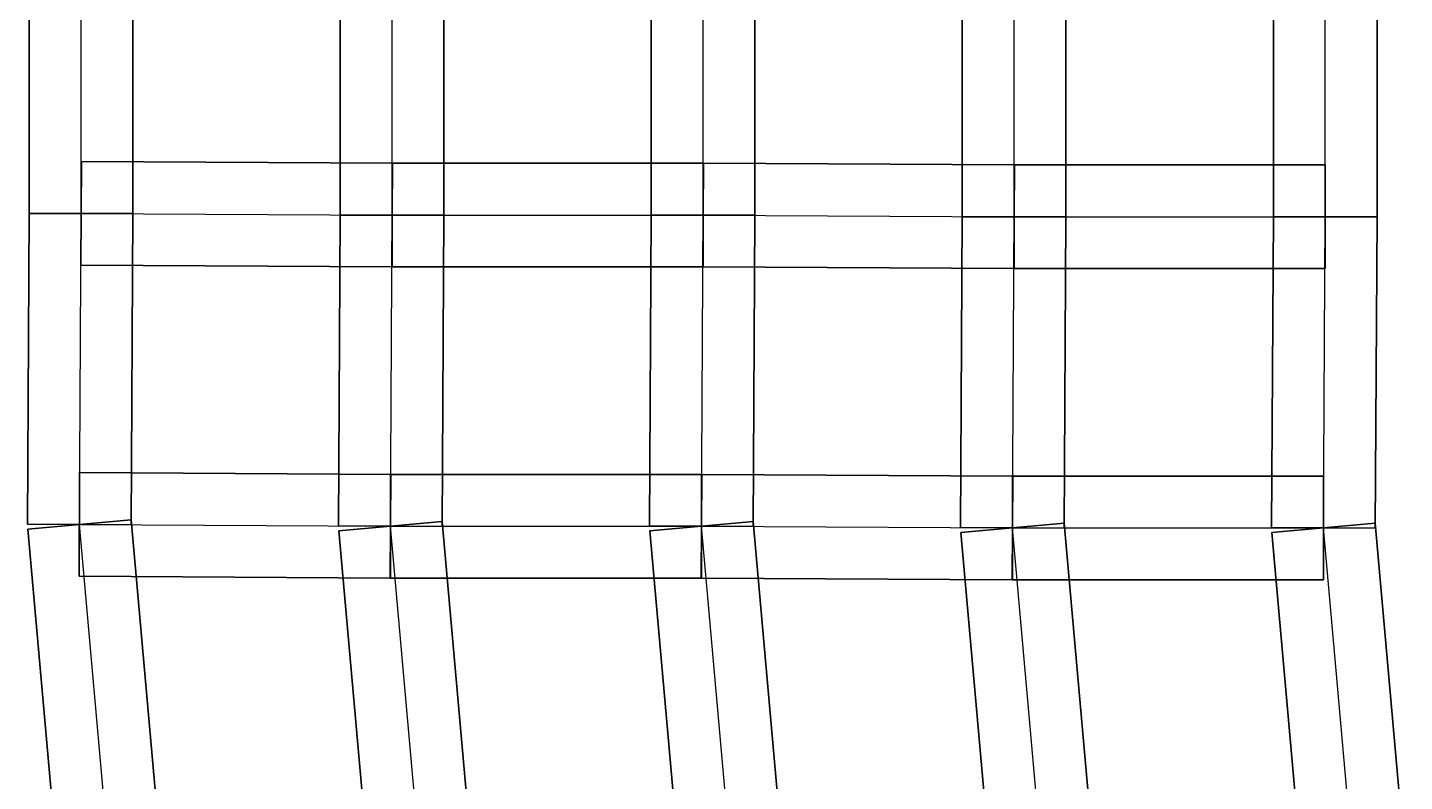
# Model space of a CAD drawing. Extents: x -300 to 609, y -118 to 2027.
# Drawn here: x -299.8 to -220.1, y 32.4 to 76.1 of the extents above; entities that cross this region are included whole.
import ezdxf

# ---------------------------------------------------------------- set-up
doc = ezdxf.new("R2010")
doc.units = 0

msp = doc.modelspace()

# ---------------------------------------------------------------- linework, layer by layer
at = {"layer": 'TUNNELS'}
for points in [[(-299.7, 65.3, -1.5), (-293.7, 65.3, -1.5), (-293.7, 83.3, -1.5), (-299.7, 83.3, -1.5)], [(-293.7, 65.3, 1.5), (-299.7, 65.3, 1.5), (-299.7, 83.3, 1.5), (-293.7, 83.3, 1.5)], [(-299.7, 65.3, 1.5), (-299.7, 65.3, -1.5), (-299.7, 83.3, -1.5), (-299.7, 83.3, 1.5)], [(-293.7, 65.3, -1.5), (-293.7, 65.3, 1.5), (-293.7, 83.3, 1.5), (-293.7, 83.3, -1.5)], [(-281.7, 65.2, -1.5), (-275.7, 65.2, -1.5), (-275.7, 83.2, -1.5), (-281.7, 83.2, -1.5)], [(-275.7, 65.2, 1.5), (-281.7, 65.2, 1.5), (-281.7, 83.2, 1.5), (-275.7, 83.2, 1.5)], [(-281.7, 65.2, 1.5), (-281.7, 65.2, -1.5), (-281.7, 83.2, -1.5), (-281.7, 83.2, 1.5)], [(-275.7, 65.2, -1.5), (-275.7, 65.2, 1.5), (-275.7, 83.2, 1.5), (-275.7, 83.2, -1.5)], [(-263.7, 65.2, -1.5), (-257.7, 65.2, -1.5), (-257.7, 83.2, -1.5), (-263.7, 83.2, -1.5)], [(-257.7, 65.2, 1.5), (-263.7, 65.2, 1.5), (-263.7, 83.2, 1.5), (-257.7, 83.2, 1.5)], [(-263.7, 65.2, 1.5), (-263.7, 65.2, -1.5), (-263.7, 83.2, -1.5), (-263.7, 83.2, 1.5)], [(-257.7, 65.2, -1.5), (-257.7, 65.2, 1.5), (-257.7, 83.2, 1.5), (-257.7, 83.2, -1.5)], [(-245.7, 65.1, -1.5), (-239.7, 65.1, -1.5), (-239.7, 83.1, -1.5), (-245.7, 83.1, -1.5)], [(-239.7, 65.1, 1.5), (-245.7, 65.1, 1.5), (-245.7, 83.1, 1.5), (-239.7, 83.1, 1.5)], [(-245.7, 65.1, 1.5), (-245.7, 65.1, -1.5), (-245.7, 83.1, -1.5), (-245.7, 83.1, 1.5)], [(-239.7, 65.1, -1.5), (-239.7, 65.1, 1.5), (-239.7, 83.1, 1.5), (-239.7, 83.1, -1.5)], [(-227.7, 65.1, -1.5), (-221.7, 65.1, -1.5), (-221.7, 83.1, -1.5), (-227.7, 83.1, -1.5)], [(-221.7, 65.1, 1.5), (-227.7, 65.1, 1.5), (-227.7, 83.1, 1.5), (-221.7, 83.1, 1.5)], [(-227.7, 65.1, 1.5), (-227.7, 65.1, -1.5), (-227.7, 83.1, -1.5), (-227.7, 83.1, 1.5)], [(-221.7, 65.1, -1.5), (-221.7, 65.1, 1.5), (-221.7, 83.1, 1.5), (-221.7, 83.1, -1.5)], [(-296.6833, 68.3, -1.5), (-296.7167, 62.3, -1.5), (-278.7167, 62.2, -1.5), (-278.6833, 68.2, -1.5)], [(-296.7167, 62.3, 1.5), (-296.6833, 68.3, 1.5), (-278.6833, 68.2, 1.5), (-278.7167, 62.2, 1.5)], [(-296.6833, 68.3, -1.5), (-296.7167, 62.3, -1.5), (-296.7167, 62.3, 1.5), (-296.6833, 68.3, 1.5)], [(-296.6833, 68.3, 1.5), (-296.6833, 68.3, -1.5), (-278.6833, 68.2, -1.5), (-278.6833, 68.2, 1.5)], [(-278.6833, 68.2, -1.5), (-278.6833, 68.2, 1.5), (-278.7167, 62.2, 1.5), (-278.7167, 62.2, -1.5)], [(-278.7, 68.2, -1.5), (-278.7, 62.2, -1.5), (-260.7, 62.2, -1.5), (-260.7, 68.2, -1.5)], [(-278.7, 62.2, 1.5), (-278.7, 68.2, 1.5), (-260.7, 68.2, 1.5), (-260.7, 62.2, 1.5)], [(-278.7, 68.2, 1.5), (-278.7, 68.2, -1.5), (-260.7, 68.2, -1.5), (-260.7, 68.2, 1.5)], [(-278.7, 68.2, -1.5), (-278.7, 62.2, -1.5), (-278.7, 62.2, 1.5), (-278.7, 68.2, 1.5)], [(-260.6833, 68.2, -1.5), (-260.7167, 62.2, -1.5), (-242.7167, 62.1, -1.5), (-242.6833, 68.1, -1.5)], [(-260.7167, 62.2, 1.5), (-260.6833, 68.2, 1.5), (-242.6833, 68.1, 1.5), (-242.7167, 62.1, 1.5)], [(-260.6833, 68.2, -1.5), (-260.7167, 62.2, -1.5), (-260.7167, 62.2, 1.5), (-260.6833, 68.2, 1.5)], [(-260.7, 68.2, -1.5), (-260.7, 68.2, 1.5), (-260.7, 62.2, 1.5), (-260.7, 62.2, -1.5)], [(-260.6833, 68.2, 1.5), (-260.6833, 68.2, -1.5), (-242.6833, 68.1, -1.5), (-242.6833, 68.1, 1.5)], [(-242.6833, 68.1, -1.5), (-242.6833, 68.1, 1.5), (-242.7167, 62.1, 1.5), (-242.7167, 62.1, -1.5)], [(-242.7, 68.1, -1.5), (-242.7, 62.1, -1.5), (-224.7, 62.1, -1.5), (-224.7, 68.1, -1.5)], [(-242.7, 62.1, 1.5), (-242.7, 68.1, 1.5), (-224.7, 68.1, 1.5), (-224.7, 62.1, 1.5)], [(-242.7, 68.1, 1.5), (-242.7, 68.1, -1.5), (-224.7, 68.1, -1.5), (-224.7, 68.1, 1.5)], [(-242.7, 68.1, -1.5), (-242.7, 62.1, -1.5), (-242.7, 62.1, 1.5), (-242.7, 68.1, 1.5)], [(-224.7, 68.1, -1.5), (-224.7, 68.1, 1.5), (-224.7, 62.1, 1.5), (-224.7, 62.1, -1.5)], [(-299.8, 47.3167, -1.5), (-293.8, 47.2833, -1.5), (-293.7, 65.2833, -1.5), (-299.7, 65.3167, -1.5)], [(-293.8, 47.2833, 1.5), (-299.8, 47.3167, 1.5), (-299.7, 65.3167, 1.5), (-293.7, 65.2833, 1.5)], [(-299.8, 47.3167, 1.5), (-299.8, 47.3167, -1.5), (-299.7, 65.3167, -1.5), (-299.7, 65.3167, 1.5)], [(-299.7, 65.3167, -1.5), (-299.7, 65.3167, 1.5), (-293.7, 65.2833, 1.5), (-293.7, 65.2833, -1.5)], [(-299.7, 65.3, -1.5), (-293.7, 65.3, -1.5), (-293.7, 65.3, 1.5), (-299.7, 65.3, 1.5)], [(-293.8, 47.2833, -1.5), (-293.8, 47.2833, 1.5), (-293.7, 65.2833, 1.5), (-293.7, 65.2833, -1.5)], [(-281.8, 47.2167, -1.5), (-275.8, 47.1833, -1.5), (-275.7, 65.1833, -1.5), (-281.7, 65.2167, -1.5)], [(-275.8, 47.1833, 1.5), (-281.8, 47.2167, 1.5), (-281.7, 65.2167, 1.5), (-275.7, 65.1833, 1.5)], [(-281.8, 47.2167, 1.5), (-281.8, 47.2167, -1.5), (-281.7, 65.2167, -1.5), (-281.7, 65.2167, 1.5)], [(-281.7, 65.2167, -1.5), (-281.7, 65.2167, 1.5), (-275.7, 65.1833, 1.5), (-275.7, 65.1833, -1.5)], [(-281.7, 65.2, -1.5), (-275.7, 65.2, -1.5), (-275.7, 65.2, 1.5), (-281.7, 65.2, 1.5)], [(-275.8, 47.1833, -1.5), (-275.8, 47.1833, 1.5), (-275.7, 65.1833, 1.5), (-275.7, 65.1833, -1.5)], [(-263.8, 47.2167, -1.5), (-257.8, 47.1833, -1.5), (-257.7, 65.1833, -1.5), (-263.7, 65.2167, -1.5)], [(-257.8, 47.1833, 1.5), (-263.8, 47.2167, 1.5), (-263.7, 65.2167, 1.5), (-257.7, 65.1833, 1.5)], [(-263.8, 47.2167, 1.5), (-263.8, 47.2167, -1.5), (-263.7, 65.2167, -1.5), (-263.7, 65.2167, 1.5)], [(-263.7, 65.2167, -1.5), (-263.7, 65.2167, 1.5), (-257.7, 65.1833, 1.5), (-257.7, 65.1833, -1.5)], [(-263.7, 65.2, -1.5), (-257.7, 65.2, -1.5), (-257.7, 65.2, 1.5), (-263.7, 65.2, 1.5)], [(-257.8, 47.1833, -1.5), (-257.8, 47.1833, 1.5), (-257.7, 65.1833, 1.5), (-257.7, 65.1833, -1.5)], [(-245.8, 47.1167, -1.5), (-239.8, 47.0833, -1.5), (-239.7, 65.0833, -1.5), (-245.7, 65.1167, -1.5)], [(-239.8, 47.0833, 1.5), (-245.8, 47.1167, 1.5), (-245.7, 65.1167, 1.5), (-239.7, 65.0833, 1.5)], [(-245.8, 47.1167, 1.5), (-245.8, 47.1167, -1.5), (-245.7, 65.1167, -1.5), (-245.7, 65.1167, 1.5)], [(-245.7, 65.1167, -1.5), (-245.7, 65.1167, 1.5), (-239.7, 65.0833, 1.5), (-239.7, 65.0833, -1.5)], [(-245.7, 65.1, -1.5), (-239.7, 65.1, -1.5), (-239.7, 65.1, 1.5), (-245.7, 65.1, 1.5)], [(-239.8, 47.0833, -1.5), (-239.8, 47.0833, 1.5), (-239.7, 65.0833, 1.5), (-239.7, 65.0833, -1.5)], [(-227.8, 47.1167, -1.5), (-221.8, 47.0833, -1.5), (-221.7, 65.0833, -1.5), (-227.7, 65.1167, -1.5)], [(-221.8, 47.0833, 1.5), (-227.8, 47.1167, 1.5), (-227.7, 65.1167, 1.5), (-221.7, 65.0833, 1.5)], [(-227.8, 47.1167, 1.5), (-227.8, 47.1167, -1.5), (-227.7, 65.1167, -1.5), (-227.7, 65.1167, 1.5)], [(-227.7, 65.1167, -1.5), (-227.7, 65.1167, 1.5), (-221.7, 65.0833, 1.5), (-221.7, 65.0833, -1.5)], [(-227.7, 65.1, -1.5), (-221.7, 65.1, -1.5), (-221.7, 65.1, 1.5), (-227.7, 65.1, 1.5)], [(-221.8, 47.0833, -1.5), (-221.8, 47.0833, 1.5), (-221.7, 65.0833, 1.5), (-221.7, 65.0833, -1.5)], [(-296.7167, 62.3, -1.5), (-296.7167, 62.3, 1.5), (-278.7167, 62.2, 1.5), (-278.7167, 62.2, -1.5)], [(-278.7, 62.2, -1.5), (-278.7, 62.2, 1.5), (-260.7, 62.2, 1.5), (-260.7, 62.2, -1.5)], [(-260.7167, 62.2, -1.5), (-260.7167, 62.2, 1.5), (-242.7167, 62.1, 1.5), (-242.7167, 62.1, -1.5)], [(-242.7, 62.1, -1.5), (-242.7, 62.1, 1.5), (-224.7, 62.1, 1.5), (-224.7, 62.1, -1.5)], [(-296.7833, 50.3, -1.5), (-296.8167, 44.3, -1.5), (-278.8167, 44.2, -1.5), (-278.7833, 50.2, -1.5)], [(-296.8167, 44.3, 1.5), (-296.7833, 50.3, 1.5), (-278.7833, 50.2, 1.5), (-278.8167, 44.2, 1.5)], [(-296.7833, 50.3, -1.5), (-296.8167, 44.3, -1.5), (-296.8167, 44.3, 1.5), (-296.7833, 50.3, 1.5)], [(-296.7833, 50.3, 1.5), (-296.7833, 50.3, -1.5), (-278.7833, 50.2, -1.5), (-278.7833, 50.2, 1.5)], [(-278.7833, 50.2, -1.5), (-278.7833, 50.2, 1.5), (-278.8167, 44.2, 1.5), (-278.8167, 44.2, -1.5)], [(-278.8, 50.2, -1.5), (-278.8, 44.2, -1.5), (-260.8, 44.2, -1.5), (-260.8, 50.2, -1.5)], [(-278.8, 44.2, 1.5), (-278.8, 50.2, 1.5), (-260.8, 50.2, 1.5), (-260.8, 44.2, 1.5)], [(-278.8, 50.2, 1.5), (-278.8, 50.2, -1.5), (-260.8, 50.2, -1.5), (-260.8, 50.2, 1.5)], [(-278.8, 50.2, -1.5), (-278.8, 44.2, -1.5), (-278.8, 44.2, 1.5), (-278.8, 50.2, 1.5)], [(-260.7833, 50.2, -1.5), (-260.8167, 44.2, -1.5), (-242.8167, 44.1, -1.5), (-242.7833, 50.1, -1.5)], [(-260.8167, 44.2, 1.5), (-260.7833, 50.2, 1.5), (-242.7833, 50.1, 1.5), (-242.8167, 44.1, 1.5)], [(-260.7833, 50.2, -1.5), (-260.8167, 44.2, -1.5), (-260.8167, 44.2, 1.5), (-260.7833, 50.2, 1.5)], [(-260.8, 50.2, -1.5), (-260.8, 50.2, 1.5), (-260.8, 44.2, 1.5), (-260.8, 44.2, -1.5)], [(-260.7833, 50.2, 1.5), (-260.7833, 50.2, -1.5), (-242.7833, 50.1, -1.5), (-242.7833, 50.1, 1.5)], [(-242.7833, 50.1, -1.5), (-242.7833, 50.1, 1.5), (-242.8167, 44.1, 1.5), (-242.8167, 44.1, -1.5)], [(-242.8, 50.1, -1.5), (-242.8, 44.1, -1.5), (-224.8, 44.1, -1.5), (-224.8, 50.1, -1.5)], [(-242.8, 44.1, 1.5), (-242.8, 50.1, 1.5), (-224.8, 50.1, 1.5), (-224.8, 44.1, 1.5)], [(-242.8, 50.1, 1.5), (-242.8, 50.1, -1.5), (-224.8, 50.1, -1.5), (-224.8, 50.1, 1.5)], [(-242.8, 50.1, -1.5), (-242.8, 44.1, -1.5), (-242.8, 44.1, 1.5), (-242.8, 50.1, 1.5)], [(-224.8, 50.1, -1.5), (-224.8, 50.1, 1.5), (-224.8, 44.1, 1.5), (-224.8, 44.1, -1.5)], [(-299.8, 47.3167, -1.5), (-293.8, 47.2833, -1.5), (-293.8, 47.2833, 1.5), (-299.8, 47.3167, 1.5)], [(-298.0882, 27.934, -1.5), (-292.1118, 28.466, -1.5), (-293.8118, 47.566, -1.5), (-299.7882, 47.034, -1.5)], [(-292.1118, 28.466, 1.5), (-298.0882, 27.934, 1.5), (-299.7882, 47.034, 1.5), (-293.8118, 47.566, 1.5)], [(-299.7882, 47.034, -1.5), (-299.7882, 47.034, 1.5), (-293.8118, 47.566, 1.5), (-293.8118, 47.566, -1.5)], [(-298.0882, 27.934, 1.5), (-298.0882, 27.934, -1.5), (-299.7882, 47.034, -1.5), (-299.7882, 47.034, 1.5)], [(-292.1118, 28.466, -1.5), (-292.1118, 28.466, 1.5), (-293.8118, 47.566, 1.5), (-293.8118, 47.566, -1.5)], [(-281.8, 47.2167, -1.5), (-275.8, 47.1833, -1.5), (-275.8, 47.1833, 1.5), (-281.8, 47.2167, 1.5)], [(-280.0882, 27.834, -1.5), (-274.1118, 28.366, -1.5), (-275.8118, 47.466, -1.5), (-281.7882, 46.934, -1.5)], [(-274.1118, 28.366, 1.5), (-280.0882, 27.834, 1.5), (-281.7882, 46.934, 1.5), (-275.8118, 47.466, 1.5)], [(-281.7882, 46.934, -1.5), (-281.7882, 46.934, 1.5), (-275.8118, 47.466, 1.5), (-275.8118, 47.466, -1.5)], [(-274.1118, 28.366, -1.5), (-274.1118, 28.366, 1.5), (-275.8118, 47.466, 1.5), (-275.8118, 47.466, -1.5)], [(-263.8, 47.2167, -1.5), (-257.8, 47.1833, -1.5), (-257.8, 47.1833, 1.5), (-263.8, 47.2167, 1.5)], [(-262.0882, 27.834, -1.5), (-256.1118, 28.366, -1.5), (-257.8118, 47.466, -1.5), (-263.7882, 46.934, -1.5)], [(-256.1118, 28.366, 1.5), (-262.0882, 27.834, 1.5), (-263.7882, 46.934, 1.5), (-257.8118, 47.466, 1.5)], [(-263.7882, 46.934, -1.5), (-263.7882, 46.934, 1.5), (-257.8118, 47.466, 1.5), (-257.8118, 47.466, -1.5)], [(-256.1118, 28.366, -1.5), (-256.1118, 28.366, 1.5), (-257.8118, 47.466, 1.5), (-257.8118, 47.466, -1.5)], [(-245.8, 47.1167, -1.5), (-239.8, 47.0833, -1.5), (-239.8, 47.0833, 1.5), (-245.8, 47.1167, 1.5)], [(-244.0882, 27.734, -1.5), (-238.1118, 28.266, -1.5), (-239.8118, 47.366, -1.5), (-245.7882, 46.834, -1.5)], [(-238.1118, 28.266, 1.5), (-244.0882, 27.734, 1.5), (-245.7882, 46.834, 1.5), (-239.8118, 47.366, 1.5)], [(-245.7882, 46.834, -1.5), (-245.7882, 46.834, 1.5), (-239.8118, 47.366, 1.5), (-239.8118, 47.366, -1.5)], [(-238.1118, 28.266, -1.5), (-238.1118, 28.266, 1.5), (-239.8118, 47.366, 1.5), (-239.8118, 47.366, -1.5)], [(-227.8, 47.1167, -1.5), (-221.8, 47.0833, -1.5), (-221.8, 47.0833, 1.5), (-227.8, 47.1167, 1.5)], [(-226.0882, 27.734, -1.5), (-220.1118, 28.266, -1.5), (-221.8118, 47.366, -1.5), (-227.7882, 46.834, -1.5)], [(-220.1118, 28.266, 1.5), (-226.0882, 27.734, 1.5), (-227.7882, 46.834, 1.5), (-221.8118, 47.366, 1.5)], [(-227.7882, 46.834, -1.5), (-227.7882, 46.834, 1.5), (-221.8118, 47.366, 1.5), (-221.8118, 47.366, -1.5)], [(-220.1118, 28.266, -1.5), (-220.1118, 28.266, 1.5), (-221.8118, 47.366, 1.5), (-221.8118, 47.366, -1.5)], [(-280.0882, 27.834, 1.5), (-280.0882, 27.834, -1.5), (-281.7882, 46.934, -1.5), (-281.7882, 46.934, 1.5)], [(-262.0882, 27.834, 1.5), (-262.0882, 27.834, -1.5), (-263.7882, 46.934, -1.5), (-263.7882, 46.934, 1.5)], [(-244.0882, 27.734, 1.5), (-244.0882, 27.734, -1.5), (-245.7882, 46.834, -1.5), (-245.7882, 46.834, 1.5)], [(-226.0882, 27.734, 1.5), (-226.0882, 27.734, -1.5), (-227.7882, 46.834, -1.5), (-227.7882, 46.834, 1.5)], [(-296.8167, 44.3, -1.5), (-296.8167, 44.3, 1.5), (-278.8167, 44.2, 1.5), (-278.8167, 44.2, -1.5)], [(-278.8, 44.2, -1.5), (-278.8, 44.2, 1.5), (-260.8, 44.2, 1.5), (-260.8, 44.2, -1.5)], [(-260.8167, 44.2, -1.5), (-260.8167, 44.2, 1.5), (-242.8167, 44.1, 1.5), (-242.8167, 44.1, -1.5)], [(-242.8, 44.1, -1.5), (-242.8, 44.1, 1.5), (-224.8, 44.1, 1.5), (-224.8, 44.1, -1.5)]]:
    msp.add_3dface(points, dxfattribs=at)
at = {"layer": 'TUNNELS_CL'}
for points in [[(-296.7, 65.3, 0), (-296.7, 83.3, 0)], [(-278.7, 65.2, 0), (-278.7, 83.2, 0)], [(-260.7, 65.2, 0), (-260.7, 83.2, 0)], [(-242.7, 65.1, 0), (-242.7, 83.1, 0)], [(-224.7, 65.1, 0), (-224.7, 83.1, 0)], [(-296.8, 47.3, 0), (-296.7, 65.3, 0)], [(-296.7, 65.3, 0), (-278.7, 65.2, 0)], [(-278.8, 47.2, 0), (-278.7, 65.2, 0)], [(-278.7, 65.2, 0), (-260.7, 65.2, 0)], [(-260.8, 47.2, 0), (-260.7, 65.2, 0)], [(-260.7, 65.2, 0), (-242.7, 65.1, 0)], [(-242.8, 47.1, 0), (-242.7, 65.1, 0)], [(-242.7, 65.1, 0), (-224.7, 65.1, 0)], [(-224.8, 47.1, 0), (-224.7, 65.1, 0)], [(-295.1, 28.2, 0), (-296.8, 47.3, 0)], [(-296.8, 47.3, 0), (-278.8, 47.2, 0)], [(-277.1, 28.1, 0), (-278.8, 47.2, 0)], [(-278.8, 47.2, 0), (-260.8, 47.2, 0)], [(-259.1, 28.1, 0), (-260.8, 47.2, 0)], [(-260.8, 47.2, 0), (-242.8, 47.1, 0)], [(-241.1, 28, 0), (-242.8, 47.1, 0)], [(-242.8, 47.1, 0), (-224.8, 47.1, 0)], [(-223.1, 28, 0), (-224.8, 47.1, 0)]]:
    msp.add_polyline3d(points, dxfattribs=at)

doc.saveas('drawing.dxf')
